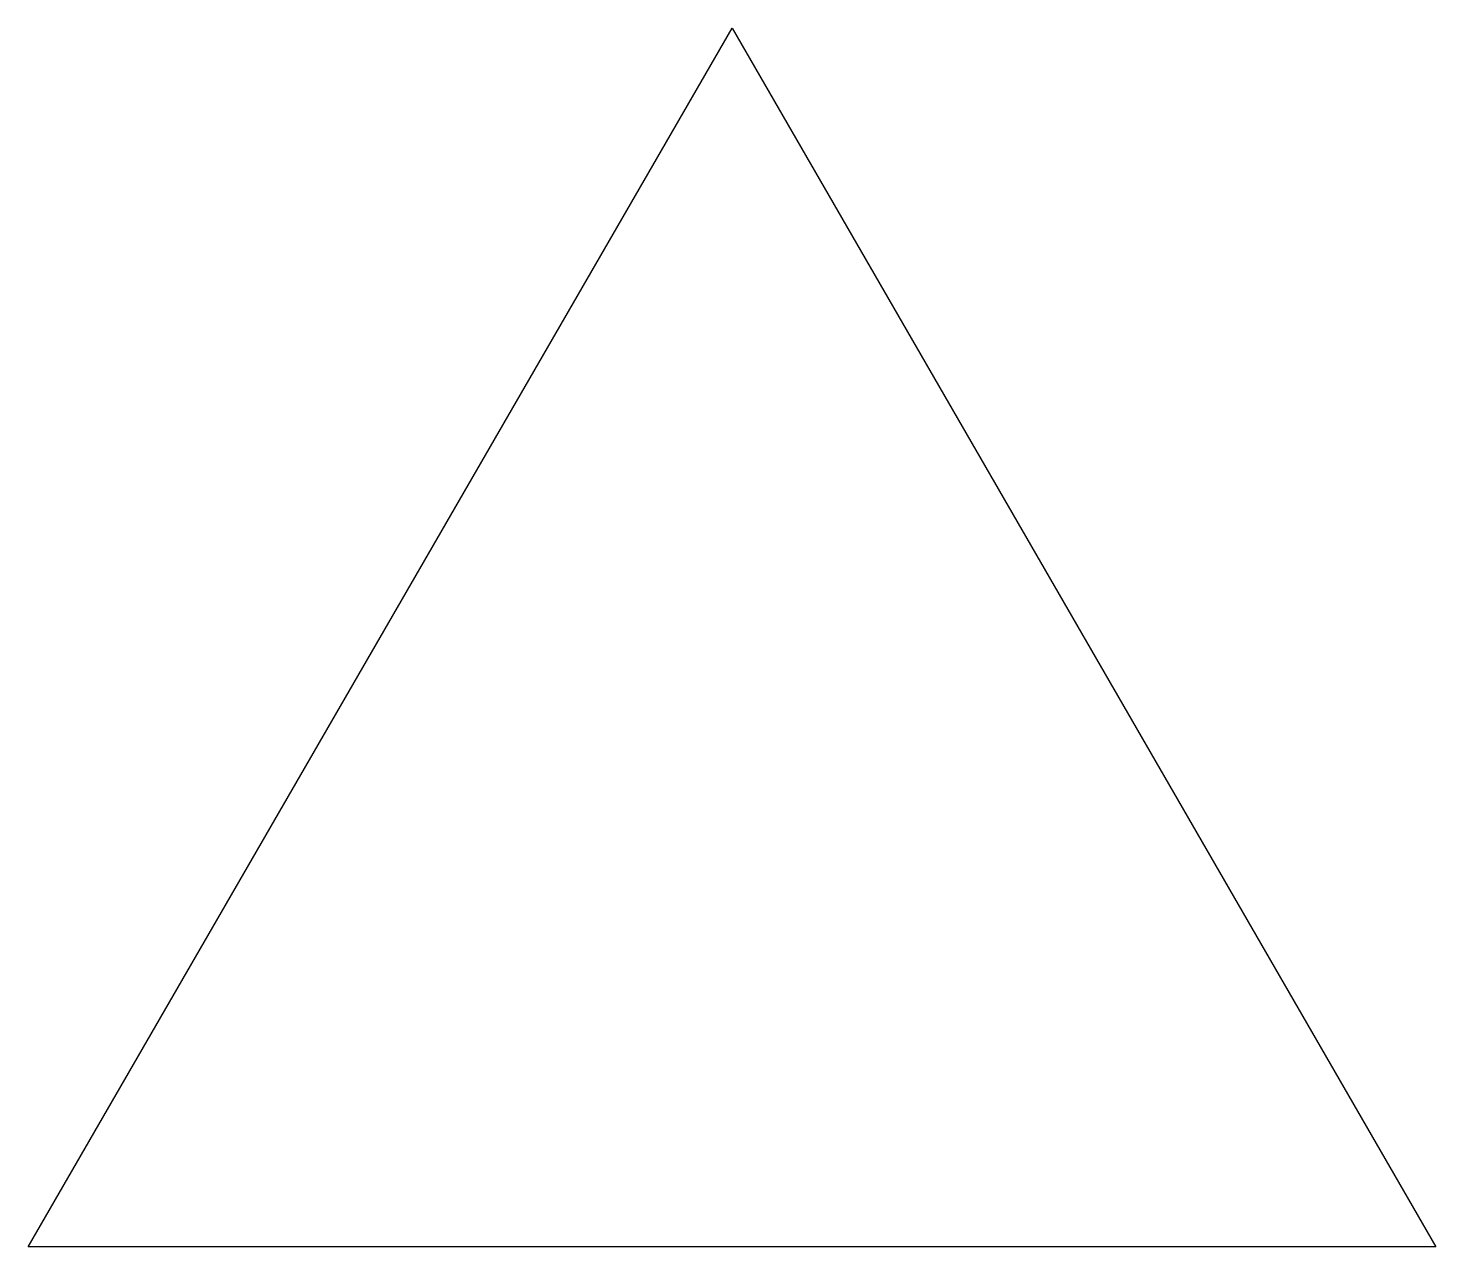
# Model space of a CAD drawing. Extents: x -75 to 75, y 95 to 225.
import ezdxf

# ---------------------------------------------------------------- set-up
doc = ezdxf.new("R2010")
doc.units = 0

msp = doc.modelspace()

# ---------------------------------------------------------------- linework, layer by layer
at = {"layer": 'Layer 1'}
for p, q in [((-75.1565, 95.2504), (0, 225.425)), ((0, 225.425), (75.1565, 95.25)), ((75.1565, 95.25), (-75.1565, 95.2504))]:
    msp.add_line(p, q, dxfattribs=at)

doc.saveas('drawing.dxf')
